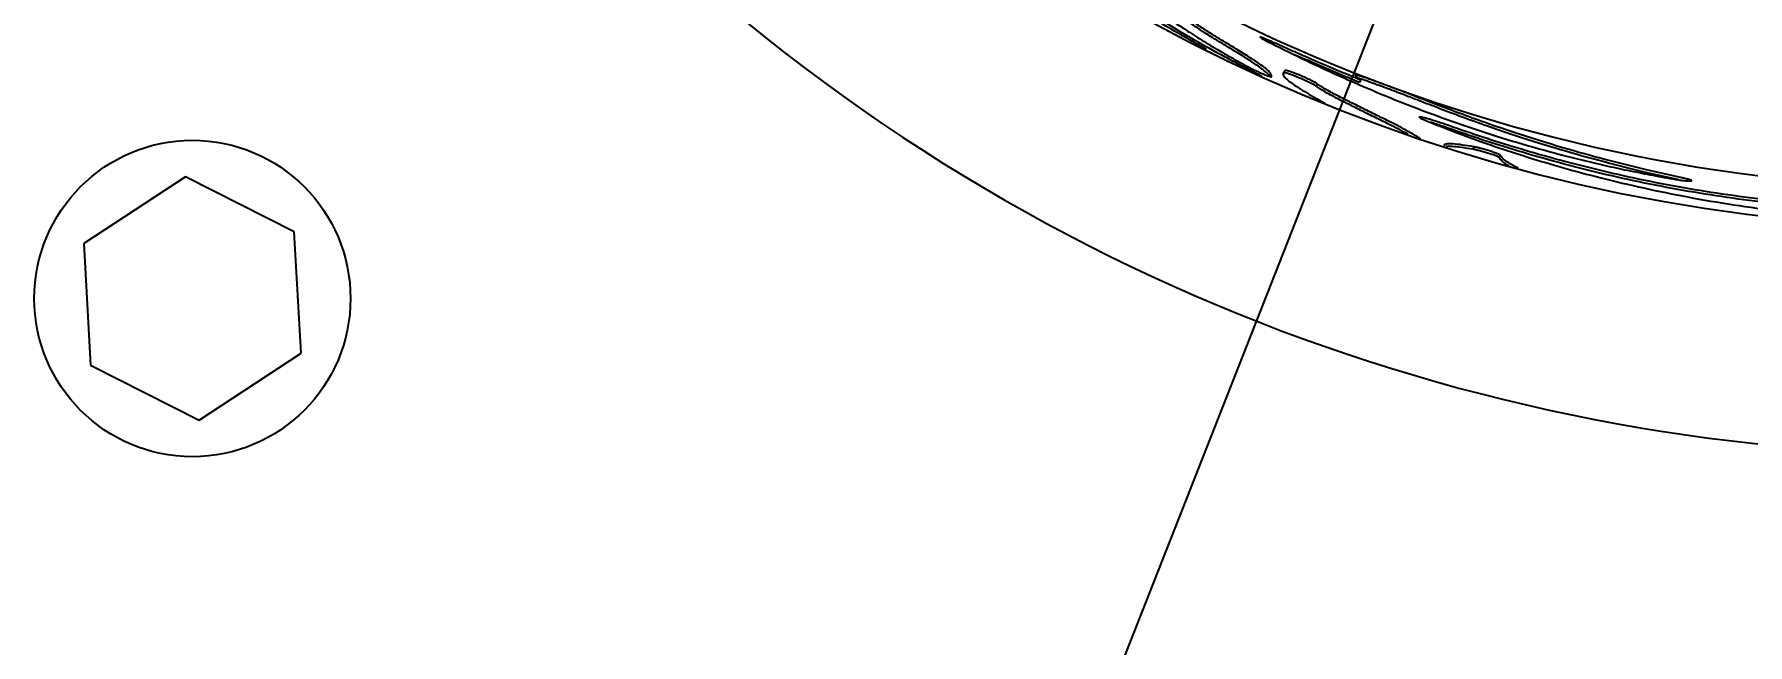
# Model space of a CAD drawing. Header units: millimetres. Extents: x 8 to 867, y 8 to 585.
# Drawn here: x 698.19 to 730.7, y 528.06 to 539.63 of the extents above; entities that cross this region are included whole.
import ezdxf

# ---------------------------------------------------------------- set-up
doc = ezdxf.new("R2010")
doc.units = ezdxf.units.MM
doc.layers.add('DIMENSIONS', color=2, linetype='Continuous')
doc.layers.add('OUTLINE', color=7, linetype='Continuous', lineweight=25)
doc.styles.add('SLDTEXTSTYLE0', font='TXT', dxfattribs={"width": 0.75})
doc.dimstyles.new('SLDDIMSTYLE35', dxfattribs={"dimtxt": 3.5, "dimasz": 2, "dimexe": 0, "dimexo": 0.0625, "dimgap": 0.875, "dimtad": 1, "dimrnd": 1e-09, "dimzin": 12, "dimdsep": 46, "dimtxsty": 'SLDTEXTSTYLE0', "dimsah": 1, "dimcen": 0, "dimadec": 0, "dimazin": 3, "dimtfac": 1, "dimtofl": 0, "dimtmove": 0, "dimatfit": 3, "dimfxl": 0, "dimfrac": 2, "dimtolj": 1, "dimtzin": 12, "dimarcsym": 0})

# ---------------------------------------------------------------- blocks, each defined once
blk = doc.blocks.new('_D_91')
at = {"layer": 'DIMENSIONS'}
blk.add_line((710.508, 506.565), (734.78, 568.209), dxfattribs=at)
blk.add_solid([(710.508, 506.565), (711.706, 508.243), (710.776, 508.609)], dxfattribs=at)
at = {"layer": 'DIMENSIONS', "insert": (720.026, 542.993), "char_height": 3.5, "attachment_point": 1, "rotation": 68.5083, "style": 'SLDTEXTSTYLE0'}
blk.add_mtext('R66,25', dxfattribs=at)

msp = doc.modelspace()

# ---------------------------------------------------------------- linework, layer by layer
at = {"layer": 'OUTLINE'}
for p, q in [((721.91402, 538.89971), (721.88111, 538.86315)), ((723.35911, 538.76135), (723.34101, 538.7147)), ((722.53243, 538.69314), (722.51323, 538.64686)), ((725.50903, 537.49705), (725.49455, 537.44908)), ((725.9992, 537.34352), (725.98549, 537.29532)), ((701.06152, 536.92689), (699.13014, 535.66076)), ((703.12371, 535.88732), (701.06152, 536.92689)), ((729.40592, 536.8682), (728.76697, 537.01265)), ((729.45982, 536.90731), (728.78132, 537.06069)), ((703.25452, 533.58162), (703.12371, 535.88732)), ((699.13014, 535.66076), (699.26094, 533.35506)), ((701.32313, 532.3155), (703.25452, 533.58162)), ((699.26094, 533.35506), (701.32313, 532.3155))]:
    msp.add_line(p, q, dxfattribs=at)
msp.add_circle((701.19233, 534.62119), 3, dxfattribs=at)
for radius, start, end in [(32.24671, 180.17768, 359.82232), (31.5, 180.181676, 273.229797), (36.55, 225, 315)]:
    msp.add_arc((734.7799, 568.20876), radius, start, end, dxfattribs=at)
for points, knots in [([(720.43193, 539.34054), (720.13925, 539.5078), (719.49573, 539.87556), (718.51639, 540.49713), (717.49349, 541.19498), (716.48165, 541.94376), (715.4825, 542.74324), (714.49906, 543.59652), (713.53726, 544.49424), (712.9186, 545.13355), (712.60937, 545.4531)], [0, 0, 0, 0, 0.10550503, 0.231971186, 0.35843149, 0.484824894, 0.613581694, 0.742424321, 0.87125666, 1, 1, 1, 1]), ([(721.4849, 538.83252), (721.19416, 538.98294), (720.55068, 539.31587), (719.56661, 539.89426), (718.53297, 540.54488), (717.51423, 541.24205), (716.50611, 541.98806), (715.51071, 542.78498), (714.53092, 543.63525), (713.57263, 544.52977), (712.95615, 545.16673), (712.64802, 545.4851)], [0, 0, 0, 0, 0.09260204, 0.20495577, 0.31736691, 0.42977266, 0.5421194, 0.65655683, 0.77107017, 0.88557454, 1, 1, 1, 1]), ([(719.31481, 540.39129), (719.30547, 540.37949), (719.28681, 540.35591), (719.29838, 540.30386), (719.35469, 540.23278), (719.43602, 540.15403), (719.56207, 540.04896), (719.74706, 539.91145), (720.00079, 539.73855), (720.30113, 539.54712), (720.61244, 539.35899), (720.91803, 539.18171), (721.11149, 539.07379), (721.20826, 539.01981)], [0, 0, 0, 0, 0.1092908, 0.21845222, 0.29369993, 0.36906764, 0.44429501, 0.54209119, 0.63992708, 0.7410633, 0.84224338, 0.92108907, 1, 1, 1, 1]), ([(721.63506, 538.83114), (721.63029, 538.84007), (721.61779, 538.86347), (721.55623, 538.91953), (721.45379, 539.00013), (721.30219, 539.10487), (721.08512, 539.24214), (720.8101, 539.40754), (720.53494, 539.57385), (720.30421, 539.72072), (720.12181, 539.84462), (719.9727, 539.9542), (719.88573, 540.02219), (719.84222, 540.0562)], [0, 0, 0, 0, 0.05345087, 0.14005001, 0.22665497, 0.32999662, 0.43328041, 0.54060942, 0.64805596, 0.73501602, 0.82196754, 0.91095077, 1, 1, 1, 1]), ([(721.67108, 538.82548), (721.67087, 538.8364), (721.67043, 538.85823), (721.64375, 538.90278), (721.57768, 538.96484), (721.47426, 539.04588), (721.32304, 539.1505), (721.10572, 539.28794), (720.83046, 539.45353), (720.55554, 539.61977), (720.3256, 539.76626), (720.14407, 539.88967), (719.99565, 539.99882), (719.90904, 540.06657), (719.86571, 540.10046)], [0, 0, 0, 0, 0.07614964, 0.1522259, 0.22980792, 0.30739437, 0.40011179, 0.49277762, 0.58906614, 0.68545971, 0.76318408, 0.84090045, 0.92042097, 1, 1, 1, 1]), ([(721.78102, 539.44081), (721.74585, 539.45655), (721.67549, 539.48805), (721.58221, 539.52822), (721.507, 539.5591), (721.45803, 539.57662), (721.44384, 539.57693), (721.47194, 539.55726), (721.52637, 539.52749), (721.56683, 539.50688), (721.57587, 539.50227)], [0, 0, 0, 0, 0.121332763, 0.242740824, 0.368264235, 0.504726779, 0.651526654, 0.807091863, 0.956864936, 1, 1, 1, 1]), ([(721.57587, 539.50227), (721.79752, 539.3918), (722.24076, 539.1709), (722.8571, 538.88394), (723.42235, 538.63444), (723.92678, 538.42211), (724.28067, 538.28393), (724.45753, 538.21487)], [0, 0, 0, 0, 0.24869611, 0.49732609, 0.66488479, 0.8325209, 1, 1, 1, 1]), ([(723.35911, 538.76135), (723.20903, 538.82351), (722.9088, 538.94786), (722.48523, 539.12918), (722.10757, 539.29442), (721.89031, 539.39182), (721.78102, 539.44081)], [0, 0, 0, 0, 0.29992689, 0.59999011, 0.79878569, 1, 1, 1, 1]), ([(723.34101, 538.7147), (723.19088, 538.7769), (722.89054, 538.90134), (722.47232, 539.08001), (722.20806, 539.19619), (722.10589, 539.24111)], [0, 0, 0, 0, 0.3800624, 0.7602954, 1, 1, 1, 1]), ([(721.20826, 539.01981), (721.23035, 539.00796), (721.27456, 538.98425), (721.36111, 538.94233), (721.44919, 538.90243), (721.53072, 538.86815), (721.59926, 538.84194), (721.64947, 538.82585), (721.66821, 538.82303), (721.67065, 538.82511), (721.67108, 538.82548)], [0, 0, 0, 0, 0.13893463, 0.27811385, 0.41160448, 0.54165522, 0.67486008, 0.81533983, 0.96755677, 1, 1, 1, 1]), ([(721.93416, 538.9456), (721.91682, 538.93168), (721.89078, 538.91077), (721.8873, 538.8691), (721.90735, 538.82792), (721.95911, 538.77318), (722.04845, 538.70262), (722.17747, 538.61617), (722.37779, 538.49255), (722.56225, 538.39002), (722.68092, 538.32406)], [0, 0, 0, 0, 0.20093556, 0.30184452, 0.40271822, 0.50366185, 0.60457947, 0.7085019, 0.8124669, 1, 1, 1, 1]), ([(722.51323, 538.64686), (722.50507, 538.65317), (722.48873, 538.66581), (722.41919, 538.70193), (722.32759, 538.74499), (722.22688, 538.78926), (722.13002, 538.82953), (722.04335, 538.86337), (721.97293, 538.88828), (721.92726, 538.90125), (721.91817, 538.9002), (721.91402, 538.89971)], [0, 0, 0, 0, 0.12511317, 0.25046056, 0.36834358, 0.47704312, 0.58000828, 0.6825545, 0.78977659, 0.90407624, 1, 1, 1, 1]), ([(722.53243, 538.69314), (722.52427, 538.69946), (722.50794, 538.7121), (722.43838, 538.74824), (722.34678, 538.79129), (722.24622, 538.83549), (722.14963, 538.87564), (722.06325, 538.90936), (721.99301, 538.93419), (721.94741, 538.94714), (721.93831, 538.94608), (721.93416, 538.9456)], [0, 0, 0, 0, 0.12533148, 0.25090194, 0.36884012, 0.47740714, 0.58014012, 0.68246863, 0.78955694, 0.90386848, 1, 1, 1, 1]), ([(723.5209, 538.78173), (723.48055, 538.79544), (723.39943, 538.82301), (723.32405, 538.84475), (723.2774, 538.85365), (723.25565, 538.84859), (723.27267, 538.82272), (723.33021, 538.78187), (723.35911, 538.76135)], [0, 0, 0, 0, 0.13608815, 0.27359237, 0.409604007, 0.546442641, 0.772212959, 1, 1, 1, 1]), ([(723.50303, 538.73503), (723.46216, 538.74897), (723.38176, 538.77639), (723.33625, 538.78891), (723.31387, 538.79507)], [0, 0, 0, 0, 0.5084006, 1, 1, 1, 1]), ([(724.12861, 538.50352), (724.10827, 538.5113), (724.06755, 538.52687), (723.96626, 538.56444), (723.85271, 538.60647), (723.74109, 538.64782), (723.64208, 538.6845), (723.55577, 538.71632), (723.52134, 538.72853), (723.50303, 538.73503)], [0, 0, 0, 0, 0.15335679, 0.30709175, 0.45063856, 0.58311131, 0.71269981, 0.84724772, 1, 1, 1, 1]), ([(724.14549, 538.55059), (724.12518, 538.55835), (724.08451, 538.57391), (723.98332, 538.61144), (723.86992, 538.65342), (723.75858, 538.69467), (723.65986, 538.73123), (723.57364, 538.76302), (723.53923, 538.77522), (723.5209, 538.78173)], [0, 0, 0, 0, 0.15348404, 0.30735477, 0.45083314, 0.58306581, 0.71238166, 0.8467359, 1, 1, 1, 1]), ([(724.25989, 537.73167), (724.255, 537.73454), (724.20465, 537.76406), (724.08357, 537.82924), (723.88008, 537.93287), (723.68175, 538.03006), (723.47503, 538.13137), (723.27945, 538.22892), (723.04115, 538.34824), (722.8335, 538.45356), (722.68645, 538.53495), (722.59125, 538.59398), (722.53923, 538.62923), (722.51323, 538.64686)], [0, 0, 0, 0, 0.01319464, 0.13574733, 0.25829979, 0.38032049, 0.44130224, 0.56326293, 0.67133135, 0.77936512, 0.85267325, 0.92633832, 1, 1, 1, 1]), ([(724.50292, 537.64426), (724.48114, 537.65784), (724.40941, 537.70252), (724.27941, 537.77863), (724.10033, 537.87676), (723.89395, 537.98149), (723.69585, 538.07866), (723.48883, 538.18016), (723.29376, 538.27754), (723.05615, 538.39656), (722.84991, 538.50125), (722.70422, 538.582), (722.60988, 538.64061), (722.55825, 538.67563), (722.53243, 538.69314)], [0, 0, 0, 0, 0.05656308, 0.18620154, 0.28757295, 0.38894531, 0.48987461, 0.54031575, 0.64119584, 0.72997539, 0.81872476, 0.87895576, 0.93947886, 1, 1, 1, 1]), ([(728.76697, 537.01265), (728.49713, 537.07907), (727.95754, 537.21189), (727.25446, 537.40798), (726.66753, 537.5854), (726.19447, 537.73825), (725.72586, 537.89875), (725.27858, 538.06098), (724.84878, 538.2234), (724.46786, 538.37121), (724.24171, 538.45941), (724.12861, 538.50352)], [0, 0, 0, 0, 0.13448561, 0.2689283, 0.36014235, 0.45145646, 0.54260174, 0.65571608, 0.76887641, 0.8844066, 1, 1, 1, 1]), ([(728.78132, 537.06069), (728.51158, 537.12706), (727.97219, 537.25978), (727.26941, 537.45574), (726.68268, 537.63307), (726.20981, 537.78584), (725.74141, 537.94626), (725.29441, 538.1084), (724.86494, 538.27071), (724.48437, 538.4184), (724.25847, 538.50652), (724.14549, 538.55059)], [0, 0, 0, 0, 0.13447259, 0.26890274, 0.36010746, 0.45141174, 0.54254688, 0.65567424, 0.76884748, 0.88439223, 1, 1, 1, 1]), ([(724.45753, 538.21487), (724.69673, 538.12558), (725.17511, 537.947), (725.94226, 537.69373), (726.74421, 537.45564), (727.43826, 537.27443), (727.99946, 537.14267), (728.42212, 537.05082), (728.84901, 536.9654), (729.13554, 536.91391), (729.27884, 536.88817)], [0, 0, 0, 0, 0.16396284, 0.32791149, 0.49683128, 0.66574398, 0.748942, 0.83213346, 0.91605299, 1, 1, 1, 1]), ([(724.94941, 537.9265), (724.91386, 537.93883), (724.84271, 537.96348), (724.73071, 537.99926), (724.62972, 538.02929), (724.54624, 538.05138), (724.48827, 538.06294), (724.46532, 538.06111), (724.48621, 538.04395), (724.53642, 538.01996), (724.57598, 538.0035), (724.58467, 537.99988)], [0, 0, 0, 0, 0.10932423, 0.21876755, 0.32630178, 0.43874071, 0.55970285, 0.68965548, 0.826364, 0.96185555, 1, 1, 1, 1]), ([(724.58467, 537.99988), (724.7713, 537.92537), (725.14508, 537.77613), (725.74608, 537.55814), (726.37587, 537.34687), (727.03527, 537.14517), (727.75075, 536.9474), (728.52411, 536.7584), (729.35474, 536.58253), (730.21105, 536.42886), (731.0871, 536.30017), (731.956, 536.20179), (732.81184, 536.13351), (733.64903, 536.09139), (734.4878, 536.07251), (735.27288, 536.07555), (736.00424, 536.09495), (736.68049, 536.12508), (737.35244, 536.16625), (738.01516, 536.21716), (738.7078, 536.28094), (739.42271, 536.35725), (739.91665, 536.42286), (740.16369, 536.45568)], [0, 0, 0, 0, 0.04771816, 0.09557057, 0.14344756, 0.19126046, 0.23894532, 0.29241879, 0.34612772, 0.39986949, 0.45348747, 0.50688448, 0.55618864, 0.60556117, 0.6549969, 0.70438731, 0.74424559, 0.78424792, 0.82422487, 0.86408109, 0.90381649, 0.95189479, 1, 1, 1, 1]), ([(724.93394, 537.87884), (724.89849, 537.8911), (724.82756, 537.91562), (724.73911, 537.94424), (724.69712, 537.95661), (724.6879, 537.95933)], [0, 0, 0, 0, 0.43803662, 0.87654429, 1, 1, 1, 1]), ([(740.45166, 536.50627), (740.30741, 536.48886), (739.9908, 536.45066), (739.49266, 536.3995), (738.95236, 536.35062), (738.3936, 536.30757), (737.81311, 536.27003), (737.18452, 536.23622), (736.50704, 536.20884), (735.78824, 536.19246), (735.05668, 536.18873), (734.31761, 536.1991), (733.57557, 536.22464), (732.80229, 536.26932), (731.99459, 536.33497), (731.15284, 536.42284), (730.3138, 536.53269), (729.47418, 536.6668), (728.64103, 536.82765), (727.82044, 537.0134), (727.01798, 537.2205), (726.27283, 537.43626), (725.57936, 537.65511), (725.14908, 537.80426), (724.93394, 537.87884)], [0, 0, 0, 0, 0.0338084, 0.07420162, 0.11458274, 0.15483172, 0.19491925, 0.23493826, 0.27945287, 0.32404005, 0.36878331, 0.41364857, 0.45851771, 0.50322086, 0.55380534, 0.60444994, 0.6551013, 0.70569506, 0.75724082, 0.80892431, 0.86070335, 0.9123795, 0.95618875, 1, 1, 1, 1]), ([(740.52506, 536.56528), (740.35358, 536.54456), (740.00988, 536.50304), (739.48431, 536.44893), (738.94418, 536.40017), (738.38559, 536.35719), (737.80517, 536.31973), (737.1772, 536.28602), (736.50098, 536.25877), (735.78418, 536.24251), (735.05467, 536.23883), (734.31768, 536.24922), (733.57773, 536.27471), (732.80645, 536.31927), (732.00067, 536.38474), (731.16074, 536.47238), (730.32351, 536.58193), (729.4857, 536.71566), (728.65433, 536.87607), (727.83553, 537.0613), (727.03483, 537.26784), (726.29031, 537.48331), (725.59636, 537.70223), (725.16507, 537.85175), (724.94941, 537.9265)], [0, 0, 0, 0, 0.04002455, 0.080219, 0.12040147, 0.16045139, 0.20033971, 0.24015942, 0.28433012, 0.32857253, 0.37296927, 0.41748664, 0.46200787, 0.50636483, 0.55658765, 0.60687005, 0.65715962, 0.70739208, 0.75856734, 0.80987979, 0.86128707, 0.91259208, 0.95629498, 1, 1, 1, 1]), ([(725.50903, 537.49705), (725.43242, 537.50931), (725.27908, 537.53384), (725.1041, 537.55376), (724.99185, 537.55342), (724.94402, 537.53859), (724.94176, 537.52146), (724.94104, 537.51597)], [0, 0, 0, 0, 0.224965556, 0.450331237, 0.674632012, 0.895790631, 1, 1, 1, 1]), ([(725.49455, 537.44908), (725.41757, 537.46146), (725.26348, 537.48623), (725.09237, 537.50489), (724.99781, 537.50842), (724.97731, 537.50018), (724.97382, 537.49878)], [0, 0, 0, 0, 0.31215659, 0.62487167, 0.93610191, 1, 1, 1, 1]), ([(725.98549, 537.29532), (725.98067, 537.29916), (725.97102, 537.30684), (725.91473, 537.32921), (725.83645, 537.35605), (725.74719, 537.38385), (725.65982, 537.40905), (725.58072, 537.43003), (725.52644, 537.44286), (725.5023, 537.44757), (725.49455, 537.44908)], [0, 0, 0, 0, 0.14953244, 0.29929773, 0.44172578, 0.57192753, 0.69445776, 0.81466706, 0.94049836, 1, 1, 1, 1]), ([(725.9992, 537.34352), (725.99438, 537.34736), (725.98473, 537.35505), (725.92839, 537.37743), (725.85008, 537.40429), (725.76092, 537.43204), (725.67378, 537.45717), (725.59495, 537.47807), (725.54084, 537.49086), (725.51677, 537.49555), (725.50903, 537.49705)], [0, 0, 0, 0, 0.14984447, 0.29992674, 0.44248986, 0.57258103, 0.69486544, 0.81482473, 0.94048757, 1, 1, 1, 1]), ([(726.17068, 537.13554), (726.15843, 537.14289), (726.09771, 537.17929), (726.03291, 537.23361), (726.0013, 537.27475), (725.98549, 537.29532)], [0, 0, 0, 0, 0.11214055, 0.55589209, 1, 1, 1, 1]), ([(726.35067, 537.08987), (726.31424, 537.10905), (726.23614, 537.15014), (726.12946, 537.21571), (726.0448, 537.28229), (726.0144, 537.32311), (725.9992, 537.34352)], [0, 0, 0, 0, 0.18283789, 0.3919471, 0.69585076, 1, 1, 1, 1]), ([(729.27884, 536.88817), (729.31743, 536.88176), (729.39466, 536.86892), (729.49657, 536.85594), (729.57851, 536.84849), (729.6311, 536.848), (729.64551, 536.8551), (729.61327, 536.86991), (729.54502, 536.88859), (729.48333, 536.90215), (729.45982, 536.90731)], [0, 0, 0, 0, 0.11657713, 0.23331137, 0.35194392, 0.48248701, 0.62124694, 0.76704295, 0.91122581, 1, 1, 1, 1])]:
    msp.add_open_spline(points, degree=3, knots=knots, dxfattribs=at)

# ---------------------------------------------------------------- dimensions: what is measured, and where the dimension line sits
at = {"layer": 'DIMENSIONS'}
dim = msp.add_radius_dim(center=(734.7799, 568.20876), mpoint=(710.50813, 506.56508), dimstyle='SLDDIMSTYLE35', dxfattribs=at)
dim.commit()
dim.dimension.update_dxf_attribs({"geometry": '_D_91', "text_midpoint": (726.79053, 547.91794), "dimtype": 164})

doc.saveas('drawing.dxf')
